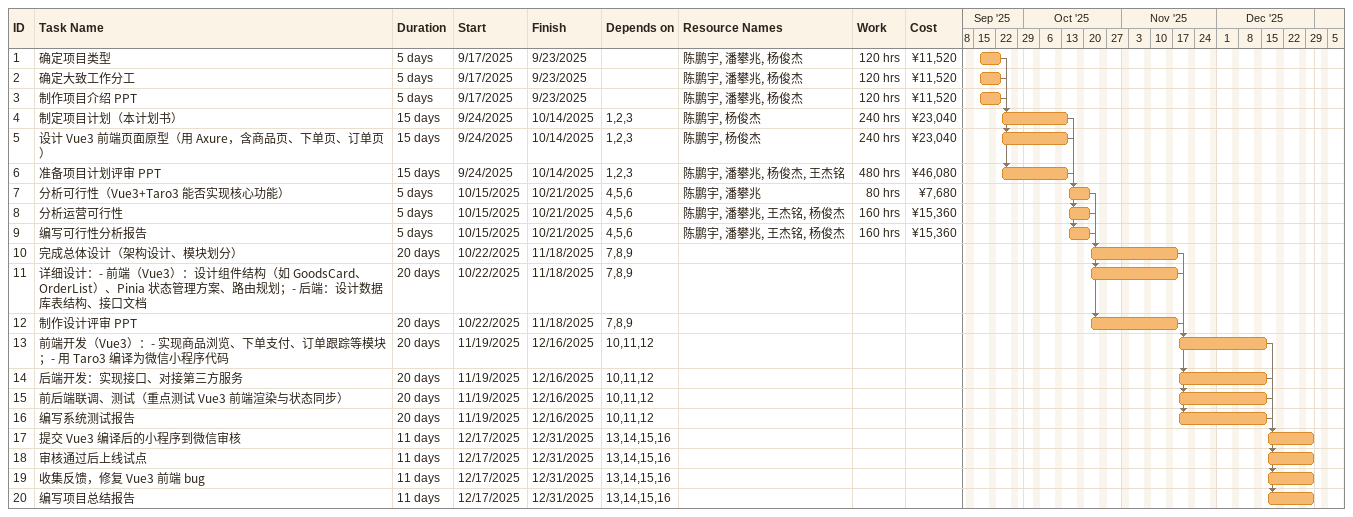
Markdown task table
| ID | Task | Duration | Start | Finish | Predecessors | Resources | Work (h) | Cost (¥) |
|---|---|---|---|---|---|---|---|---|
| 1 | 确定项目类型 | 5d | 2025-09-17 | 2025-09-23 |  | 陈鹏宇, 潘攀兆, 杨俊杰 | 120 | 11520 |
| 2 | 确定大致工作分工 | 5d | 2025-09-17 | 2025-09-23 |  | 陈鹏宇, 潘攀兆, 杨俊杰 | 120 | 11520 |
| 3 | 制作项目介绍 PPT | 5d | 2025-09-17 | 2025-09-23 |  | 陈鹏宇, 潘攀兆, 杨俊杰 | 120 | 11520 |
| 4 | 制定项目计划（本计划书） | 15d | 2025-09-24 | 2025-10-14 | 1, 2, 3 | 陈鹏宇, 杨俊杰 | 240 | 23040 |
| 5 | 设计 Vue3 前端页面原型（用 Axure，含商品页、下单页、订单页） | 15d | 2025-09-24 | 2025-10-14 | 1, 2, 3 | 陈鹏宇, 杨俊杰 | 240 | 23040 |
| 6 | 准备项目计划评审 PPT | 15d | 2025-09-24 | 2025-10-14 | 1, 2, 3 | 陈鹏宇, 潘攀兆, 杨俊杰, 王杰铭 | 480 | 46080 |
| 7 | 分析可行性（Vue3+Taro3 能否实现核心功能） | 5d | 2025-10-15 | 2025-10-21 | 4, 5, 6 | 陈鹏宇, 潘攀兆 | 80 | 7680 |
| 8 | 分析运营可行性 | 5d | 2025-10-15 | 2025-10-21 | 4, 5, 6 | 陈鹏宇, 潘攀兆, 王杰铭, 杨俊杰 | 160 | 15360 |
| 9 | 编写可行性分析报告 | 5d | 2025-10-15 | 2025-10-21 | 4, 5, 6 | 陈鹏宇, 潘攀兆, 王杰铭, 杨俊杰 | 160 | 15360 |
| 10 | 完成总体设计（架构设计、模块划分） | 20d | 2025-10-22 | 2025-11-18 | 7, 8, 9 |  |  |  |
| 11 | 详细设计：- 前端（Vue3）：设计组件结构（如 GoodsCard、OrderList）、Pinia 状态管理方案、路由规划；- 后端：设计数据库表结构、接口文档 | 20d | 2025-10-22 | 2025-11-18 | 7, 8, 9 |  |  |  |
| 12 | 制作设计评审 PPT | 20d | 2025-10-22 | 2025-11-18 | 7, 8, 9 |  |  |  |
| 13 | 前端开发（Vue3）：- 实现商品浏览、下单支付、订单跟踪等模块；- 用 Taro3 编译为微信小程序代码 | 20d | 2025-11-19 | 2025-12-16 | 10, 11, 12 |  |  |  |
| 14 | 后端开发：实现接口、对接第三方服务 | 20d | 2025-11-19 | 2025-12-16 | 10, 11, 12 |  |  |  |
| 15 | 前后端联调、测试（重点测试 Vue3 前端渲染与状态同步） | 20d | 2025-11-19 | 2025-12-16 | 10, 11, 12 |  |  |  |
| 16 | 编写系统测试报告 | 20d | 2025-11-19 | 2025-12-16 | 10, 11, 12 |  |  |  |
| 17 | 提交 Vue3 编译后的小程序到微信审核 | 11d | 2025-12-17 | 2025-12-31 | 13, 14, 15, 16 |  |  |  |
| 18 | 审核通过后上线试点 | 11d | 2025-12-17 | 2025-12-31 | 13, 14, 15, 16 |  |  |  |
| 19 | 收集反馈，修复 Vue3 前端 bug | 11d | 2025-12-17 | 2025-12-31 | 13, 14, 15, 16 |  |  |  |
| 20 | 编写项目总结报告 | 11d | 2025-12-17 | 2025-12-31 | 13, 14, 15, 16 |  |  |  |
